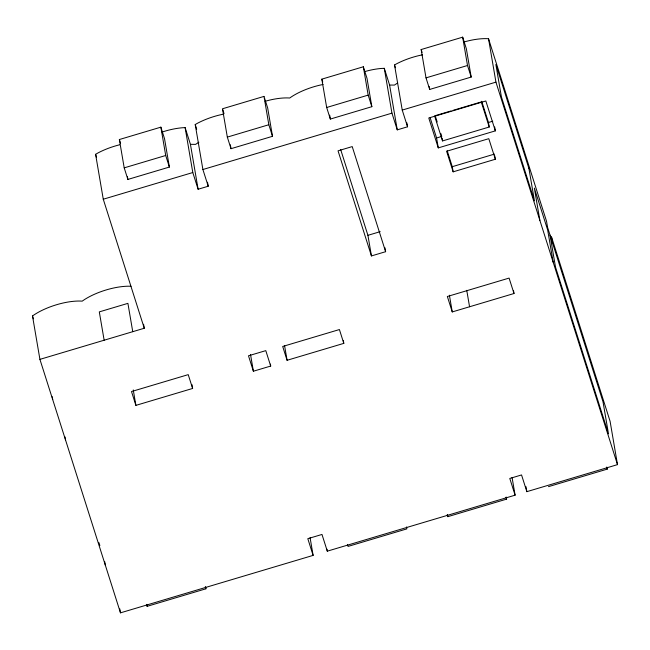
<?xml version="1.0" encoding="UTF-8"?>
<svg xmlns="http://www.w3.org/2000/svg" width="650" height="650" viewBox="0 0 650 650"><rect width="100%" height="100%" fill="white"/><g stroke="black" fill="none" stroke-linecap="round" stroke-linejoin="round"><path stroke-width="0.97" d="M198.868 142.212L195.618 144.373L190.434 144.332L185.12 127.619L182.683 127.733A36.506 13.089 -17.6 0 0 162.037 132.072M397.678 82.924L394.428 85.093L389.594 85.036L384.288 68.323L381.493 68.445A36.506 13.089 -17.6 0 0 364.528 71.654M310.091 537.704L313.113 555.392L120.478 612.844L39.918 359.369L144.268 328.25L103.269 199.225L95.591 154.31L97.809 153.043A36.506 13.089 -17.6 0 1 119.706 144.771M185.12 127.619L192.798 172.534L198.112 189.248L208.211 186.233L202.898 169.52L195.211 124.548L197.21 123.403A36.506 13.089 -17.6 0 1 223.681 114.116M384.288 68.323L391.95 113.149L397.256 129.862L407.55 126.791L402.236 110.077L394.526 64.976L396.021 64.114A36.506 13.089 -17.6 0 1 422.492 54.836M119.364 139.531L160.867 127.156L164.539 138.726L169.382 167.058L127.879 179.433L124.207 167.862L119.364 139.531L120.583 143.39M263.989 96.403L222.487 108.778L227.329 137.109L231.01 148.688L272.512 136.305L267.67 107.973L263.989 96.403L268.832 124.735L272.512 136.305M321.831 79.154L363.334 66.779L367.006 78.349L371.849 106.689L330.346 119.064L326.674 107.494L321.831 79.154L322.749 82.046M421.168 49.538L462.67 37.156L466.351 48.734L471.193 77.066L429.691 89.44L426.01 77.87L421.168 49.538L422.086 52.431M124.207 167.862L165.709 155.488L160.867 127.156M227.329 137.109L268.832 124.735M326.674 107.494L368.176 95.111L363.334 66.779M426.01 77.87L467.512 65.496L462.67 37.156M103.269 199.225L192.798 172.534M202.898 169.52L391.95 113.149M402.236 110.077L495.942 82.136L488.524 38.732A36.506 13.089 -17.6 0 0 463.929 42.014M435.549 115.57L451.108 110.931M453.05 110.354L481.26 101.936L489.231 127.01L442.536 140.928L434.574 115.862M494.666 126.904L495.341 130.869L438.279 147.891L436.581 137.971L441.773 136.427L440.846 133.534M489.231 127.01L488.459 122.501L492.781 121.209M494.756 155.813L495.341 159.25L453.148 171.836L452.262 166.684L494.463 154.099M384.954 247.772L385.621 251.696L371.442 255.929L367.924 235.324L380.209 231.66M192.619 388.456L188.224 374.636L131.503 391.552L135.899 405.373L192.619 388.456L191.961 384.589M343.801 343.371L339.414 329.55L282.693 346.466L287.081 360.287L343.801 343.371L343.306 340.478M270.692 366.064L265.793 350.634L248.487 355.794L253.386 371.223L270.692 366.064L270.359 364.098M513.996 293.516L509.088 278.086L447.354 296.498L452.254 311.927L513.996 293.516L513.5 290.615M313.113 555.392L307.808 538.679L321.986 534.454L327.299 551.168L515.101 495.17L512.062 477.409M515.101 495.17L509.787 478.457L521.544 474.947L526.858 491.66L617.5 464.628L610.082 421.233L551.444 236.73L552.484 242.783M146.502 604.403L147.119 606.328L205.912 588.794L205.587 586.869M447.216 514.735L447.826 516.661L506.618 499.127L506.293 497.193M548.478 486.647L607.279 469.113L606.946 467.179M488.524 38.732L546.544 221.301L547.576 227.354L603.005 401.749L608.481 433.818L555.514 267.142L550.03 235.072M495.942 82.136L617.5 464.628M606.661 467.188L607.279 469.113M495.341 130.869L485.843 100.978L428.781 117.999L438.279 147.891M481.715 101.286L488.459 122.501M467.512 65.496L471.193 77.066M495.341 159.25L488.8 138.678L446.607 151.263L453.148 171.836M447.216 150.784L452.262 166.684M435.638 117.138L437.174 121.964M430.146 117.723L436.581 137.971M394.526 64.976L395.411 67.763M506.009 497.201L506.618 499.127M368.176 95.111L371.849 106.689M385.621 251.696L352.219 146.591L338.041 150.824L371.442 255.929M340.649 149.5L367.924 235.324M222.796 109.744L224.023 113.604M347.441 544.489L348.051 546.414L406.843 528.881L406.518 526.947M195.211 124.548L196.69 129.188M165.709 155.488L169.382 167.058M95.591 154.31L96.509 157.202M205.303 586.869L205.912 588.794M131.032 286.268A36.506 13.089 -17.6 0 0 82.201 301.145A36.506 13.089 -17.6 0 0 32.5 315.965L33.41 318.841M98.946 542.669L99.864 545.553M553.158 262.178L547.658 229.978L534.357 188.126L539.858 220.326M526.004 486.688L526.858 491.66M442.081 138.231L442.536 140.928M466.757 290.347L469.56 306.759M429.187 86.507L429.691 89.44M449.402 295.214L452.254 311.927M406.876 122.866L407.55 126.791M389.594 85.036L397.256 129.862M447.493 514.727L447.826 516.661M329.68 115.156L330.346 119.064M326.958 549.185L327.299 551.168M284.602 345.8L287.081 360.287M230.344 144.779L231.01 148.688M250.534 354.518L253.386 371.223M207.529 182.236L208.211 186.233M190.434 144.332L198.112 189.248M127.384 176.507L127.879 179.433M143.585 324.261L144.268 328.25M132.754 331.687L127.904 303.355L99.304 311.886L104.146 340.218M133.258 389.919L135.899 405.373M146.786 604.394L147.119 606.328M119.803 608.896L120.478 612.844M104.747 561.738L105.349 565.256M64.984 436.873L65.487 439.831M52.203 396.638L52.707 399.604M32.5 315.965L39.918 359.369M265.119 101.294A36.506 13.089 -17.6 0 1 289.713 98.02A36.506 13.089 -17.6 0 1 323.091 84.476M528.905 168.415L495.861 64.456L501.41 96.907L534.454 200.866L528.905 168.415"/></g></svg>
